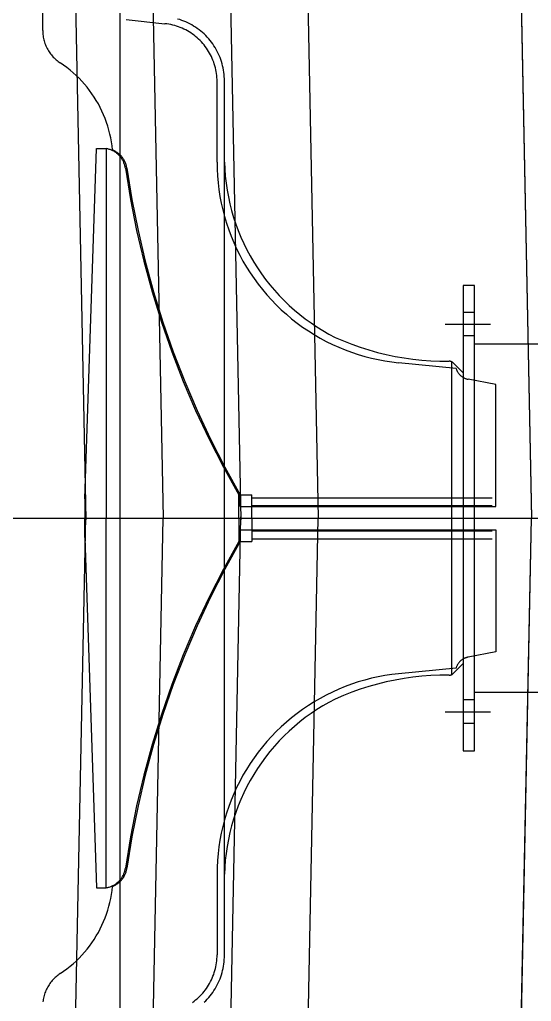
# Model space of a CAD drawing. Header units: centimetres. Extents: x 26569 to 160723, y -3143 to 14565.
# Drawn here: x 45817.14 to 45823.74, y 3219.17 to 3231.83 of the extents above; entities that cross this region are included whole.
import ezdxf

# ---------------------------------------------------------------- set-up
doc = ezdxf.new("R2010")
doc.units = ezdxf.units.CM
doc.header["$LTSCALE"] = 100
doc.linetypes.add('HIDDEN', pattern=[9.525, 6.35, -3.175])
for name, color, linetype in [('A-ELEV-01', 255, 'Continuous'), ('A-WALL-INSL', 249, 'Continuous'), ('A-WALL-SNWPNL', 200, 'Continuous'), ('K_TRAPEZ ÇATI', 114, 'Continuous'), ('M-PIPE', 235, 'Continuous')]:
    doc.layers.add(name, color=color, linetype=linetype)
doc.linetypes.add('BATTING', pattern='A,0.00254,-2.54,[134,ltypeshp.shx,S=2.54,R=0,X=-2.54,Y=0],-5.08,[134,ltypeshp.shx,S=2.54,R=180,X=2.54,Y=0],-2.54', length=10.16254)

# ---------------------------------------------------------------- blocks, each defined once
blk = doc.blocks.new('SYPHONKES')
at = {"ltscale": 0.1}
blk.add_lwpolyline([(0, 27.038), (0, -2.482)], dxfattribs=at)
at = {"linetype": 'ByBlock', "lineweight": -2}
for points in [[(-11.745, 10.848), (-11.764, 10.877), (-11.784, 10.904), (-11.805, 10.931), (-11.827, 10.958), (-11.85, 10.983), (-11.874, 11.008), (-11.898, 11.031), (-11.924, 11.054), (-11.95, 11.076), (-11.977, 11.098), (-12.004, 11.118), (-12.033, 11.137), (-12.061, 11.155), (-12.091, 11.173), (-12.121, 11.189), (-12.152, 11.204), (-12.183, 11.218), (-12.214, 11.231), (-12.246, 11.243), (-12.279, 11.254), (-12.312, 11.264), (-12.345, 11.273), (-12.378, 11.28), (-12.412, 11.287), (-12.445, 11.292), (-12.479, 11.296)], [(12.582, 11.301), (12.548, 11.301), (12.514, 11.299), (12.479, 11.296), (12.445, 11.292), (12.412, 11.287), (12.378, 11.28), (12.345, 11.273), (12.312, 11.264), (12.279, 11.254), (12.246, 11.243), (12.214, 11.231), (12.183, 11.218), (12.152, 11.204), (12.121, 11.189), (12.091, 11.173), (12.061, 11.155), (12.033, 11.137), (12.004, 11.118), (11.977, 11.098), (11.95, 11.076), (11.924, 11.054), (11.898, 11.031), (11.874, 11.008), (11.85, 10.983), (11.827, 10.958), (11.805, 10.931), (11.784, 10.904), (11.764, 10.877), (11.745, 10.848)], [(12.582, 11.301), (13.336, 11.301)], [(-11.745, 10.848), (-11.686, 10.762), (-11.625, 10.678), (-11.56, 10.596), (-11.493, 10.517), (-11.423, 10.439), (-11.351, 10.364), (-11.276, 10.292), (-11.198, 10.223), (-11.118, 10.156), (-11.036, 10.092), (-10.952, 10.031), (-10.865, 9.972), (-10.777, 9.917), (-10.687, 9.865), (-10.595, 9.816), (-10.501, 9.771), (-10.406, 9.728), (-10.309, 9.689), (-10.211, 9.653), (-10.112, 9.621), (-10.012, 9.592), (-9.911, 9.567), (-9.809, 9.545), (-9.707, 9.527), (-9.604, 9.512), (-9.5, 9.501)], [(9.5, 9.501), (9.604, 9.512), (9.707, 9.527), (9.809, 9.545), (9.911, 9.567), (10.012, 9.592), (10.112, 9.621), (10.211, 9.653), (10.309, 9.689), (10.406, 9.728), (10.501, 9.771), (10.595, 9.816), (10.687, 9.865), (10.777, 9.917), (10.865, 9.972), (10.952, 10.031), (11.036, 10.092), (11.118, 10.156), (11.198, 10.223), (11.276, 10.292), (11.351, 10.364), (11.423, 10.439), (11.493, 10.517), (11.56, 10.596), (11.625, 10.678), (11.686, 10.762), (11.745, 10.848)], [(-0.5, 10.212), (-9.534, 9.912)], [(-0.5, 10.212), (0, 10.212)], [(0.5, 10.212), (0, 10.212)], [(0.5, 10.212), (9.534, 9.912)], [(-9.534, 9.912), (-9.534, 9.662)], [(9.534, 9.912), (9.534, 9.662)], [(-9.534, 9.662), (0, 9.662)], [(-9.534, 9.662), (-9.53, 9.642), (-9.526, 9.622), (-9.521, 9.602), (-9.515, 9.582), (-9.508, 9.563), (-9.501, 9.543), (-9.494, 9.524), (-9.485, 9.506), (-9.476, 9.487), (-9.467, 9.469), (-9.457, 9.451), (-9.446, 9.434), (-9.434, 9.417), (-9.422, 9.4), (-9.41, 9.384), (-9.397, 9.368), (-9.383, 9.353), (-9.369, 9.338), (-9.354, 9.324), (-9.339, 9.31), (-9.324, 9.296), (-9.307, 9.284), (-9.291, 9.271), (-9.274, 9.26), (-9.257, 9.249), (-9.239, 9.238), (-9.221, 9.228), (-9.203, 9.219), (-9.184, 9.211), (-9.165, 9.203), (-9.146, 9.195), (-9.127, 9.189), (-9.107, 9.183), (-9.088, 9.177), (-9.068, 9.173), (-9.047, 9.169), (-9.027, 9.165)], [(9.534, 9.662), (0, 9.662)], [(9.027, 9.165), (9.047, 9.169), (9.068, 9.173), (9.088, 9.177), (9.107, 9.183), (9.127, 9.189), (9.146, 9.195), (9.165, 9.203), (9.184, 9.211), (9.203, 9.219), (9.221, 9.228), (9.239, 9.238), (9.257, 9.249), (9.274, 9.26), (9.291, 9.271), (9.307, 9.284), (9.324, 9.296), (9.339, 9.31), (9.354, 9.324), (9.369, 9.338), (9.383, 9.353), (9.397, 9.368), (9.41, 9.384), (9.422, 9.4), (9.434, 9.417), (9.446, 9.434), (9.457, 9.451), (9.467, 9.469), (9.476, 9.487), (9.485, 9.506), (9.494, 9.524), (9.501, 9.543), (9.508, 9.563), (9.515, 9.582), (9.521, 9.602), (9.526, 9.622), (9.53, 9.642), (9.534, 9.662)], [(-9.5, 9.501), (-9.492, 9.483), (-9.484, 9.464), (-9.475, 9.446), (-9.465, 9.428), (-9.455, 9.41), (-9.444, 9.393), (-9.433, 9.376), (-9.421, 9.36), (-9.408, 9.344), (-9.395, 9.328), (-9.381, 9.313), (-9.367, 9.298), (-9.353, 9.284), (-9.338, 9.27), (-9.322, 9.257), (-9.306, 9.244), (-9.29, 9.232), (-9.273, 9.221), (-9.256, 9.21), (-9.238, 9.199), (-9.22, 9.19), (-9.202, 9.18), (-9.183, 9.172), (-9.165, 9.164), (-9.146, 9.157), (-9.126, 9.15), (-9.107, 9.144), (-9.087, 9.139), (-9.067, 9.134), (-9.047, 9.13), (-9.027, 9.127)], [(9.027, 9.127), (9.047, 9.13), (9.067, 9.134), (9.087, 9.139), (9.107, 9.144), (9.126, 9.15), (9.146, 9.157), (9.165, 9.164), (9.183, 9.172), (9.202, 9.18), (9.22, 9.19), (9.238, 9.199), (9.256, 9.21), (9.273, 9.221), (9.29, 9.232), (9.306, 9.244), (9.322, 9.257), (9.338, 9.27), (9.353, 9.284), (9.367, 9.298), (9.381, 9.313), (9.395, 9.328), (9.408, 9.344), (9.421, 9.36), (9.433, 9.376), (9.444, 9.393), (9.455, 9.41), (9.465, 9.428), (9.475, 9.446), (9.484, 9.464), (9.492, 9.483), (9.5, 9.501)], [(13.225, 9.312), (-13.221, 9.312)], [(-0.6, 6.24), (-1.313, 6.636), (-2.039, 7.008), (-2.778, 7.354), (-3.528, 7.675), (-4.289, 7.969), (-5.06, 8.237), (-5.84, 8.477), (-6.627, 8.691), (-7.421, 8.877), (-8.222, 9.035), (-9.027, 9.165)], [(-0.6, 6.201), (-1.313, 6.598), (-2.039, 6.97), (-2.778, 7.316), (-3.528, 7.636), (-4.289, 7.931), (-5.06, 8.198), (-5.84, 8.439), (-6.627, 8.652), (-7.421, 8.838), (-8.222, 8.997), (-9.027, 9.127)], [(9.027, 9.165), (8.222, 9.035), (7.421, 8.877), (6.627, 8.691), (5.84, 8.477), (5.06, 8.237), (4.289, 7.969), (3.528, 7.675), (2.778, 7.354), (2.039, 7.008), (1.313, 6.636), (0.6, 6.24)], [(9.027, 9.127), (8.222, 8.997), (7.421, 8.838), (6.627, 8.652), (5.84, 8.439), (5.06, 8.198), (4.289, 7.931), (3.528, 7.636), (2.778, 7.316), (2.039, 6.97), (1.313, 6.598), (0.6, 6.201)], [(12.863, 9.149), (12.757, 8.145)], [(-12.49, 7.435), (-12.46, 7.393), (-12.428, 7.353), (-12.395, 7.314), (-12.361, 7.276), (-12.325, 7.239), (-12.288, 7.204), (-12.25, 7.17), (-12.211, 7.137), (-12.171, 7.105), (-12.129, 7.075), (-12.087, 7.046), (-12.044, 7.019), (-12, 6.993), (-11.955, 6.969), (-11.909, 6.946), (-11.862, 6.925), (-11.815, 6.906), (-11.767, 6.888), (-11.719, 6.871), (-11.67, 6.857), (-11.62, 6.844), (-11.57, 6.833), (-11.52, 6.823), (-11.47, 6.815), (-11.419, 6.809), (-11.368, 6.805), (-11.317, 6.802), (-11.266, 6.801)], [(11.266, 6.801), (11.317, 6.802), (11.368, 6.805), (11.419, 6.809), (11.47, 6.815), (11.52, 6.823), (11.57, 6.833), (11.62, 6.844), (11.67, 6.857), (11.719, 6.871), (11.767, 6.888), (11.815, 6.906), (11.862, 6.925), (11.909, 6.946), (11.955, 6.969), (12, 6.993), (12.044, 7.019), (12.087, 7.046), (12.129, 7.075), (12.171, 7.105), (12.211, 7.137), (12.25, 7.17), (12.288, 7.204), (12.325, 7.239), (12.361, 7.276), (12.395, 7.314), (12.428, 7.353), (12.46, 7.393), (12.49, 7.435), (12.519, 7.477), (12.546, 7.52), (12.572, 7.564), (12.596, 7.609), (12.619, 7.655), (12.64, 7.701), (12.66, 7.749), (12.678, 7.796), (12.694, 7.845), (12.709, 7.894), (12.722, 7.943), (12.734, 7.993), (12.743, 8.043), (12.751, 8.094), (12.757, 8.145)], [(-12.488, 7.135), (-12.449, 7.094), (-12.408, 7.055), (-12.366, 7.017), (-12.322, 6.98), (-12.278, 6.945), (-12.232, 6.912), (-12.185, 6.88), (-12.137, 6.85), (-12.088, 6.821), (-12.038, 6.795), (-11.988, 6.769), (-11.936, 6.746), (-11.884, 6.724), (-11.831, 6.705), (-11.777, 6.686), (-11.723, 6.67), (-11.668, 6.656), (-11.613, 6.644), (-11.557, 6.633), (-11.501, 6.624), (-11.445, 6.618), (-11.388, 6.613), (-11.332, 6.61), (-11.275, 6.609)], [(11.279, 6.609), (11.335, 6.61), (11.392, 6.613), (11.448, 6.618), (11.505, 6.624), (11.561, 6.633), (11.616, 6.644), (11.672, 6.656), (11.726, 6.67), (11.781, 6.686), (11.834, 6.705), (11.887, 6.724), (11.94, 6.746), (11.991, 6.769), (12.042, 6.795), (12.092, 6.821), (12.141, 6.85), (12.189, 6.88), (12.236, 6.912), (12.281, 6.945), (12.326, 6.98), (12.369, 7.017), (12.412, 7.055), (12.452, 7.094), (12.492, 7.135), (12.53, 7.177), (12.566, 7.22), (12.601, 7.265), (12.635, 7.31), (12.667, 7.357), (12.697, 7.405), (12.726, 7.454), (12.753, 7.504), (12.778, 7.554), (12.802, 7.606), (12.823, 7.658), (12.843, 7.711), (12.862, 7.765), (12.878, 7.819)], [(-11.275, 6.609), (11.279, 6.609)], [(-9.186, 6.801), (-11.266, 6.801)], [(-4.012, 2.116), (-4.032, 2.292), (-4.059, 2.468), (-4.092, 2.643), (-4.13, 2.817), (-4.175, 2.989), (-4.225, 3.16), (-4.281, 3.329), (-4.343, 3.496), (-4.411, 3.66), (-4.484, 3.822), (-4.563, 3.982), (-4.647, 4.139), (-4.737, 4.293), (-4.832, 4.443), (-4.931, 4.591), (-5.036, 4.735), (-5.146, 4.875), (-5.26, 5.011), (-5.379, 5.143), (-5.503, 5.272), (-5.63, 5.396), (-5.762, 5.515), (-5.898, 5.63), (-6.038, 5.74), (-6.181, 5.845), (-6.328, 5.946), (-6.479, 6.041), (-6.632, 6.131), (-6.789, 6.216), (-6.948, 6.295), (-7.11, 6.369), (-7.274, 6.437), (-7.441, 6.5), (-7.61, 6.557), (-7.78, 6.608), (-7.952, 6.653), (-8.126, 6.692), (-8.301, 6.725), (-8.476, 6.753), (-8.653, 6.774), (-8.83, 6.789), (-9.008, 6.798), (-9.186, 6.801)], [(-4.666, 3.754), (-4.751, 3.914), (-4.841, 4.071), (-4.936, 4.225), (-5.037, 4.375), (-5.143, 4.522), (-5.254, 4.665), (-5.37, 4.804), (-5.491, 4.939), (-5.616, 5.07), (-5.746, 5.196), (-5.88, 5.318), (-6.019, 5.434), (-6.161, 5.547), (-6.307, 5.654), (-6.456, 5.756), (-6.609, 5.852), (-6.766, 5.944), (-6.925, 6.029), (-7.088, 6.11), (-7.253, 6.184), (-7.42, 6.253), (-7.59, 6.316), (-7.762, 6.373), (-7.935, 6.424), (-8.111, 6.469), (-8.288, 6.508), (-8.466, 6.54), (-8.645, 6.567), (-8.825, 6.587), (-9.005, 6.601), (-9.186, 6.609)], [(9.186, 6.801), (9.008, 6.798), (8.83, 6.789), (8.653, 6.774), (8.476, 6.753), (8.301, 6.725), (8.126, 6.692), (7.952, 6.653), (7.78, 6.608), (7.61, 6.557), (7.441, 6.5), (7.274, 6.437), (7.11, 6.369), (6.948, 6.295), (6.789, 6.216), (6.632, 6.131), (6.479, 6.041), (6.328, 5.946), (6.181, 5.845), (6.038, 5.74), (5.898, 5.63), (5.762, 5.515), (5.63, 5.396), (5.503, 5.272), (5.379, 5.143), (5.26, 5.011), (5.146, 4.875), (5.036, 4.735), (4.931, 4.591), (4.832, 4.443), (4.737, 4.293), (4.647, 4.139), (4.563, 3.982), (4.484, 3.822), (4.411, 3.66), (4.343, 3.496), (4.281, 3.329), (4.225, 3.16), (4.175, 2.989), (4.13, 2.817), (4.092, 2.643), (4.059, 2.468), (4.032, 2.292), (4.012, 2.116)], [(9.186, 6.609), (9.005, 6.601), (8.825, 6.587), (8.645, 6.567), (8.466, 6.54), (8.288, 6.508), (8.111, 6.469), (7.935, 6.424), (7.762, 6.373), (7.59, 6.316), (7.42, 6.253), (7.253, 6.184), (7.088, 6.11), (6.925, 6.029), (6.766, 5.944), (6.609, 5.852), (6.456, 5.756), (6.307, 5.654), (6.161, 5.547), (6.019, 5.434), (5.88, 5.318), (5.746, 5.196), (5.616, 5.07), (5.491, 4.939), (5.37, 4.804), (5.254, 4.665), (5.143, 4.522), (5.037, 4.375), (4.936, 4.225), (4.841, 4.071), (4.751, 3.914), (4.666, 3.754)], [(9.186, 6.801), (11.266, 6.801)], [(0, 6.24), (-0.6, 6.24)], [(-0.3, 6.201), (-0.6, 6.201)], [(-0.6, 6.201), (-0.6, 5.901)], [(-0.3, 6.201), (-0.3, -0.399)], [(0, 6.24), (0.6, 6.24)], [(0.3, 6.201), (0.6, 6.201)], [(0.3, 6.201), (0.3, -0.399)], [(0.6, 6.201), (0.6, 5.901)], [(0, 5.901), (-0.6, 5.901)], [(-0.529, 5.901), (-0.529, -0.299)], [(-0.329, 5.901), (-0.329, -0.299)], [(0, 5.901), (0.6, 5.901)], [(0.329, 5.901), (0.329, -0.299)], [(0.529, 5.901), (0.529, -0.299)], [(-4.05, 0.813), (-4.051, 1.046), (-4.06, 1.279), (-4.077, 1.511), (-4.102, 1.743), (-4.134, 1.973), (-4.175, 2.203), (-4.222, 2.431), (-4.278, 2.657), (-4.341, 2.882), (-4.411, 3.104), (-4.489, 3.323), (-4.574, 3.54), (-4.666, 3.754)], [(4.666, 3.754), (4.574, 3.54), (4.489, 3.323), (4.411, 3.104), (4.341, 2.882), (4.278, 2.657), (4.222, 2.431), (4.175, 2.203), (4.134, 1.973), (4.102, 1.743), (4.077, 1.511), (4.06, 1.279), (4.051, 1.046), (4.05, 0.813)], [(-3.864, 0.63), (-4.012, 2.116)], [(3.864, 0.63), (4.012, 2.116)], [(-5, -0.256), (-5, 0.914)], [(-4.05, 0.813), (-4.05, 0.808), (-4.05, 0.803), (-4.049, 0.798), (-4.049, 0.792), (-4.048, 0.787), (-4.047, 0.782), (-4.046, 0.777), (-4.044, 0.772), (-4.043, 0.767), (-4.041, 0.763), (-4.04, 0.758), (-4.038, 0.753), (-4.035, 0.748), (-4.033, 0.744), (-4.031, 0.739), (-4.028, 0.735), (-4.025, 0.731), (-4.023, 0.726), (-4.02, 0.722), (-4.016, 0.718), (-4.013, 0.714), (-4.01, 0.71), (-4.006, 0.707)], [(4.006, 0.707), (4.01, 0.71), (4.013, 0.714), (4.016, 0.718), (4.02, 0.722), (4.023, 0.726), (4.025, 0.731), (4.028, 0.735), (4.031, 0.739), (4.033, 0.744), (4.035, 0.748), (4.038, 0.753), (4.04, 0.758), (4.041, 0.763), (4.043, 0.767), (4.044, 0.772), (4.046, 0.777), (4.047, 0.782), (4.048, 0.787), (4.049, 0.792), (4.049, 0.798), (4.05, 0.803), (4.05, 0.808), (4.05, 0.813)], [(5, -0.256), (5, 0.914)], [(4.037, 0.751), (-4.037, 0.751)], [(-3.75, 0.451), (-4.006, 0.707)], [(-3.584, 0.32), (-3.587, 0.333), (-3.59, 0.346), (-3.593, 0.36), (-3.598, 0.373), (-3.602, 0.386), (-3.607, 0.399), (-3.613, 0.411), (-3.618, 0.424), (-3.625, 0.436), (-3.631, 0.448), (-3.639, 0.46), (-3.646, 0.471), (-3.654, 0.482), (-3.662, 0.493), (-3.671, 0.504), (-3.68, 0.514), (-3.689, 0.524), (-3.699, 0.534), (-3.709, 0.544), (-3.72, 0.553), (-3.73, 0.561), (-3.741, 0.57), (-3.753, 0.577), (-3.764, 0.585), (-3.776, 0.592), (-3.788, 0.599), (-3.8, 0.605), (-3.813, 0.611), (-3.825, 0.616), (-3.838, 0.621), (-3.851, 0.626), (-3.864, 0.63)], [(3.864, 0.63), (3.851, 0.626), (3.838, 0.621), (3.825, 0.616), (3.813, 0.611), (3.8, 0.605), (3.788, 0.599), (3.776, 0.592), (3.764, 0.585), (3.753, 0.577), (3.741, 0.57), (3.73, 0.561), (3.72, 0.553), (3.709, 0.544), (3.699, 0.534), (3.689, 0.524), (3.68, 0.514), (3.671, 0.504), (3.662, 0.493), (3.654, 0.482), (3.646, 0.471), (3.639, 0.46), (3.631, 0.448), (3.625, 0.436), (3.618, 0.424), (3.613, 0.411), (3.607, 0.399), (3.602, 0.386), (3.598, 0.373), (3.593, 0.36), (3.59, 0.346), (3.587, 0.333), (3.584, 0.32)], [(3.75, 0.451), (4.006, 0.707)], [(-6, 0.451), (-6, 0.151)], [(6, 0.451), (-6, 0.451)], [(-5.296, 0.151), (-5.296, 0.451)], [(-4.689, 0.151), (-4.689, 0.451)], [(-3.45, -0.399), (-3.584, 0.32)], [(3.45, -0.399), (3.584, 0.32)], [(4.704, 0.151), (4.704, 0.451)], [(5.311, 0.151), (5.311, 0.451)], [(6, 0.151), (6, 0.451)], [(-6, 0.151), (6, 0.151)], [(-6, 0.151), (6, 0.151)], [(-0.3, -0.399), (-3.45, -0.399)], [(0.3, -0.399), (3.45, -0.399)]]:
    blk.add_lwpolyline(points, dxfattribs=at)
blk = doc.blocks.new('A$Ccc9a2781')
at = {"linetype": 'HIDDEN', "ltscale": 0.1}
for points in [[(702.5, 237.5), (702.5, 1047.28)], [(792.5, 1047.28), (792.5, 237.5)]]:
    blk.add_lwpolyline(points, dxfattribs=at)
at = {"xscale": 10, "yscale": 10, "zscale": 10}
blk.add_blockref('SYPHONKES', (747.5, 1045.77, -5331.08), dxfattribs=at)

msp = doc.modelspace()

# ---------------------------------------------------------------- linework, layer by layer
at = {"layer": 'A-ELEV-01'}
for points in [[(45822.758, 3274.579), (45823.742, 3225.399)], [(45795.992, 1837.9), (45823.742, 3225.399)], [(45822.939, 3185.233), (45823.742, 3225.399)]]:
    msp.add_lwpolyline(points, dxfattribs=at)
at = {"layer": 'A-WALL-INSL', "linetype": 'BATTING', "ltscale": 0.002}
for points in [[(45816.941, 3277.9), (45817.991, 3225.38)], [(45818.941, 3277.9), (45819.992, 3225.38)], [(45790.242, 1837.96), (45817.991, 3225.42)], [(45792.241, 1837.92), (45819.992, 3225.419)]]:
    msp.add_lwpolyline(points, dxfattribs=at)
at = {"layer": 'A-WALL-INSL'}
for points in [[(45817.941, 3277.9), (45818.991, 3225.4)], [(45791.242, 1837.94), (45818.991, 3225.4)]]:
    msp.add_lwpolyline(points, dxfattribs=at)
at = {"layer": 'A-WALL-SNWPNL', "ltscale": 100}
for points in [[(45819.942, 3277.9), (45820.992, 3225.4)], [(45793.241, 1837.9), (45820.992, 3225.399)]]:
    msp.add_lwpolyline(points, dxfattribs=at)
at = {"layer": 'K_TRAPEZ ÇATI', "ltscale": 100}
msp.add_lwpolyline([(45822.692, 3277.9), (45823.742, 3225.4)], dxfattribs=at)

# ---------------------------------------------------------------- block references
at = {"layer": 'M-PIPE', "lineweight": 35, "xscale": 0.05, "yscale": 0.05, "zscale": 0.05, "rotation": 90}
msp.add_blockref('A$Ccc9a2781', (45875.374, 3188.025, 266.554), dxfattribs=at)

doc.saveas('drawing.dxf')
